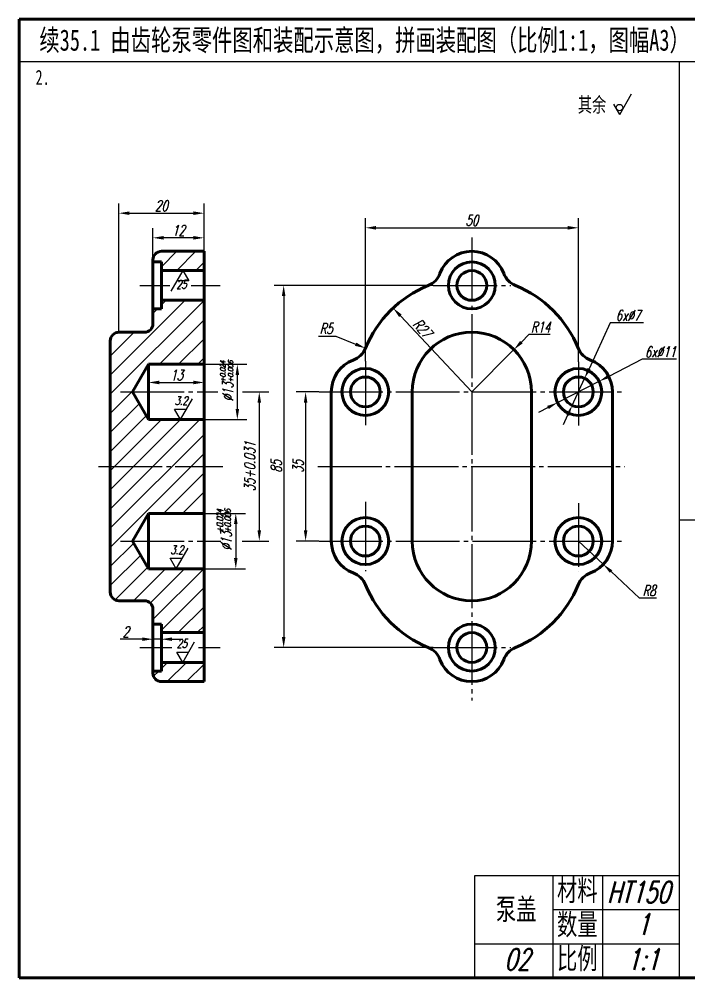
# Model space of a CAD drawing. Header units: millimetres. Extents: x -523 to 2163, y -1202 to 919.
# Drawn here: x 1494.5 to 1651.7, y -688.1 to -463.1 of the extents above; entities that cross this region are included whole.
import ezdxf

# ---------------------------------------------------------------- set-up
doc = ezdxf.new("R2010")
doc.units = ezdxf.units.MM
doc.header["$PDMODE"] = 33
doc.header["$PDSIZE"] = 1.5
doc.linetypes.add('myCENTER', pattern=[18, 15, -1, 1, -1])
for name, color, linetype, lineweight in [('中心线', 7, 'myCENTER', 25), ('剖面线', 7, 'Continuous', 25), ('尺寸', 7, 'Continuous', 25), ('标注', 7, 'Continuous', 25), ('标题文字', 7, 'Continuous', 25), ('粗实线', 7, 'Continuous', 50), ('细实线', 7, 'Continuous', 25)]:
    doc.layers.add(name, color=color, linetype=linetype, lineweight=lineweight)
doc.styles.add('上下偏差3.5', font='txt.shx', dxfattribs={"width": 0.7, "oblique": 15, "height": 3.5})
doc.styles.add('字母标注-3.5号', font='txt.shx', dxfattribs={"width": 0.7, "oblique": 15, "height": 3.5})
doc.styles.add('尺寸文字1-2.5号', font='txt.shx', dxfattribs={"width": 0.7, "oblique": 15, "height": 2.5})
doc.styles.add('标题汉字1-5号', font='SimSun.ttf', dxfattribs={"width": 0.7, "height": 5})
doc.styles.add('标题汉字2-3.5号', font='SimSun.ttf', dxfattribs={"width": 0.7, "height": 3.5})
doc.dimstyles.new('ISO-25', dxfattribs={"dimtxt": 3.5, "dimasz": 2.5, "dimexe": 2.25, "dimexo": 0, "dimgap": 0.5, "dimtad": 1, "dimdsep": 46, "dimtxsty": '尺寸文字1-2.5号', "dimcen": 2.5, "dimadec": 0, "dimazin": 0, "dimtfac": 1, "dimtmove": 0, "dimatfit": 2, "dimfxl": 0, "dimarcsym": 0})
doc.dimstyles.new('水平标注25', dxfattribs={"dimtxt": 2.5, "dimasz": 2.5, "dimexe": 2, "dimexo": 0, "dimgap": 0.5, "dimtad": 1, "dimtih": 1, "dimtoh": 1, "dimdec": 0, "dimzin": 0, "dimdsep": 46, "dimtxsty": '尺寸文字1-2.5号', "dimcen": 0, "dimadec": 0, "dimazin": 0, "dimtfac": 1, "dimtdec": 0, "dimtmove": 1, "dimatfit": 2, "dimfxl": 0, "dimtolj": 1, "dimtzin": 0, "dimarcsym": 0})

# ---------------------------------------------------------------- blocks, each defined once
blk = doc.blocks.new('*D40')
at = {"layer": 'Defpoints', "color": 0}
for p in [(1537.92, -508.59), (1537.92, -517.54), (1517.92, -536.54)]:
    blk.add_point(p, dxfattribs=at)
at = {"layer": '尺寸', "color": 0, "lineweight": -2}
for p, q in [((1517.92, -536.54), (1517.92, -506.34)), ((1537.92, -517.54), (1537.92, -506.34)), ((1520.42, -508.59), (1535.42, -508.59))]:
    blk.add_line(p, q, dxfattribs=at)
at = {"layer": '尺寸', "color": 0}
for points in [[(1520.42, -508.17), (1520.42, -509.01), (1517.92, -508.59)], [(1535.42, -508.17), (1535.42, -509.01), (1537.92, -508.59)]]:
    blk.add_solid(points, dxfattribs=at)
at = {"layer": '尺寸', "color": 0, "insert": (1527.92, -506.84), "char_height": 2.5, "attachment_point": 5, "style": '尺寸文字1-2.5号'}
blk.add_mtext('20', dxfattribs=at)
blk = doc.blocks.new('*D41')
at = {"layer": 'Defpoints', "color": 0}
for p in [(1525.92, -514.37), (1537.92, -517.54), (1525.92, -520.04)]:
    blk.add_point(p, dxfattribs=at)
at = {"layer": '尺寸', "color": 0, "lineweight": -2}
for p, q in [((1525.92, -520.04), (1525.92, -512.12)), ((1537.92, -517.54), (1537.92, -512.12)), ((1535.42, -514.37), (1528.42, -514.37))]:
    blk.add_line(p, q, dxfattribs=at)
at = {"layer": '尺寸', "color": 0}
for points in [[(1528.42, -513.95), (1528.42, -514.79), (1525.92, -514.37)], [(1535.42, -513.95), (1535.42, -514.79), (1537.92, -514.37)]]:
    blk.add_solid(points, dxfattribs=at)
at = {"layer": '尺寸', "color": 0, "insert": (1531.92, -512.62), "char_height": 2.5, "attachment_point": 5, "style": '尺寸文字1-2.5号'}
blk.add_mtext('12', dxfattribs=at)
blk = doc.blocks.new('*D42')
at = {"layer": 'Defpoints', "color": 0}
for p in [(1537.92, -544.04), (1545.74, -544.04), (1537.92, -557.04)]:
    blk.add_point(p, dxfattribs=at)
at = {"layer": '尺寸', "color": 0, "lineweight": -2}
for p, q in [((1537.92, -544.04), (1547.99, -544.04)), ((1545.74, -554.54), (1545.74, -546.54)), ((1537.92, -557.04), (1547.99, -557.04))]:
    blk.add_line(p, q, dxfattribs=at)
at = {"layer": '尺寸', "color": 0}
for points in [[(1545.33, -546.54), (1546.16, -546.54), (1545.74, -544.04)], [(1545.33, -554.54), (1546.16, -554.54), (1545.74, -557.04)]]:
    blk.add_solid(points, dxfattribs=at)
at = {"layer": '尺寸', "color": 0, "insert": (1543.49, -550.54), "char_height": 2.5, "attachment_point": 5, "rotation": 90, "style": '尺寸文字1-2.5号'}
blk.add_mtext('%%C13', dxfattribs=at)
blk = doc.blocks.new('*D43')
at = {"layer": 'Defpoints', "color": 0}
for p in [(1591.72, -525.54), (1556.62, -610.54), (1591.72, -610.54)]:
    blk.add_point(p, dxfattribs=at)
at = {"layer": '尺寸', "color": 0, "lineweight": -2}
for p, q in [((1591.72, -525.54), (1554.37, -525.54)), ((1556.62, -528.04), (1556.62, -608.04)), ((1591.72, -610.54), (1554.37, -610.54))]:
    blk.add_line(p, q, dxfattribs=at)
at = {"layer": '尺寸', "color": 0}
for points in [[(1556.2, -528.04), (1557.03, -528.04), (1556.62, -525.54)], [(1556.2, -608.04), (1557.03, -608.04), (1556.62, -610.54)]]:
    blk.add_solid(points, dxfattribs=at)
at = {"layer": '尺寸', "color": 0, "insert": (1554.87, -568.04), "char_height": 2.5, "attachment_point": 5, "rotation": 90, "style": '尺寸文字1-2.5号'}
blk.add_mtext('85', dxfattribs=at)
blk = doc.blocks.new('*D44')
at = {"layer": 'Defpoints', "color": 0}
for p in [(1564.91, -550.54), (1561.77, -585.54), (1564.91, -585.54)]:
    blk.add_point(p, dxfattribs=at)
at = {"layer": '尺寸', "color": 0, "lineweight": -2}
for p, q in [((1564.91, -550.54), (1559.52, -550.54)), ((1561.77, -553.04), (1561.77, -583.04)), ((1564.91, -585.54), (1559.52, -585.54))]:
    blk.add_line(p, q, dxfattribs=at)
at = {"layer": '尺寸', "color": 0}
for points in [[(1561.35, -553.04), (1562.18, -553.04), (1561.77, -550.54)], [(1561.35, -583.04), (1562.18, -583.04), (1561.77, -585.54)]]:
    blk.add_solid(points, dxfattribs=at)
at = {"layer": '尺寸', "color": 0, "insert": (1560.02, -568.04), "char_height": 2.5, "attachment_point": 5, "rotation": 90, "style": '尺寸文字1-2.5号'}
blk.add_mtext('35', dxfattribs=at)
blk = doc.blocks.new('*D45')
at = {"layer": 'Defpoints', "color": 0}
for p in [(1625.8, -512.02), (1575.8, -543.34), (1625.8, -543.44)]:
    blk.add_point(p, dxfattribs=at)
at = {"layer": '尺寸', "color": 0, "lineweight": -2}
for p, q in [((1575.8, -543.34), (1575.8, -509.77)), ((1625.8, -543.44), (1625.8, -509.77)), ((1578.3, -512.02), (1623.3, -512.02))]:
    blk.add_line(p, q, dxfattribs=at)
at = {"layer": '尺寸', "color": 0}
for points in [[(1578.3, -511.6), (1578.3, -512.44), (1575.8, -512.02)], [(1623.3, -511.6), (1623.3, -512.44), (1625.8, -512.02)]]:
    blk.add_solid(points, dxfattribs=at)
at = {"layer": '尺寸', "color": 0, "insert": (1600.8, -510.27), "char_height": 2.5, "attachment_point": 5, "style": '尺寸文字1-2.5号'}
blk.add_mtext('50', dxfattribs=at)
blk = doc.blocks.new('*D46')
at = {"layer": 'Defpoints', "color": 0}
for p in [(1610.67, -540.61), (1600.8, -550.54)]:
    blk.add_point(p, dxfattribs=at)
at = {"layer": '尺寸', "color": 0, "lineweight": -2}
for p, q in [((1614.19, -537.07), (1612.43, -538.84)), ((1619.15, -537.07), (1614.19, -537.07)), ((1600.8, -550.54), (1610.67, -540.61))]:
    blk.add_line(p, q, dxfattribs=at)
at = {"layer": '尺寸', "color": 0}
blk.add_solid([(1612.13, -538.55), (1612.73, -539.14), (1610.67, -540.61)], dxfattribs=at)
at = {"layer": '尺寸', "color": 0, "insert": (1616.92, -535.32), "char_height": 2.5, "attachment_point": 5, "style": '尺寸文字1-2.5号'}
blk.add_mtext('\\A1;R14', dxfattribs=at)
blk = doc.blocks.new('*D47')
at = {"layer": 'Defpoints', "color": 0}
for p in [(1582.32, -530.86), (1600.8, -550.54)]:
    blk.add_point(p, dxfattribs=at)
at = {"layer": '尺寸', "color": 0, "lineweight": -2}
blk.add_line((1600.8, -550.54), (1584.03, -532.68), dxfattribs=at)
at = {"layer": '尺寸', "color": 0}
blk.add_solid([(1584.33, -532.39), (1583.72, -532.96), (1582.32, -530.86)], dxfattribs=at)
at = {"layer": '尺寸', "color": 0, "insert": (1589.18, -535.61), "char_height": 2.5, "attachment_point": 5, "rotation": 313.187, "style": '尺寸文字1-2.5号'}
blk.add_mtext('R27', dxfattribs=at)
blk = doc.blocks.new('*D48')
at = {"layer": 'Defpoints', "color": 0}
for p in [(1625.8, -585.54), (1631.65, -591)]:
    blk.add_point(p, dxfattribs=at)
at = {"layer": '尺寸', "color": 0, "lineweight": -2}
for p, q in [((1625.8, -585.54), (1631.65, -591)), ((1640.16, -598.93), (1633.48, -592.7)), ((1644.14, -598.93), (1640.16, -598.93))]:
    blk.add_line(p, q, dxfattribs=at)
at = {"layer": '尺寸', "color": 0}
blk.add_solid([(1633.76, -592.39), (1633.19, -593), (1631.65, -591)], dxfattribs=at)
at = {"layer": '尺寸', "color": 0, "insert": (1642.4, -597.18), "char_height": 2.5, "attachment_point": 5, "style": '尺寸文字1-2.5号'}
blk.add_mtext('\\A1;R8', dxfattribs=at)
blk = doc.blocks.new('*D49')
at = {"layer": 'Defpoints', "color": 0}
for p in [(1627.26, -547.37), (1624.33, -553.72)]:
    blk.add_point(p, dxfattribs=at)
at = {"layer": '尺寸', "color": 0, "lineweight": -2}
for p, q in [((1633.3, -534.32), (1628.31, -545.1)), ((1641.11, -534.32), (1633.3, -534.32)), ((1624.33, -553.72), (1627.26, -547.37)), ((1623.28, -555.99), (1622.23, -558.26))]:
    blk.add_line(p, q, dxfattribs=at)
at = {"layer": '尺寸', "color": 0}
for points in [[(1627.94, -544.92), (1628.69, -545.27), (1627.26, -547.37)], [(1622.9, -555.81), (1623.66, -556.16), (1624.33, -553.72)]]:
    blk.add_solid(points, dxfattribs=at)
at = {"layer": '尺寸', "color": 0, "insert": (1637.45, -532.57), "char_height": 2.5, "attachment_point": 5, "style": '尺寸文字1-2.5号'}
blk.add_mtext('\\A1;6x%%C7', dxfattribs=at)
blk = doc.blocks.new('*D50')
at = {"layer": 'Defpoints', "color": 0}
for p in [(1630.69, -548.04), (1620.9, -553.05)]:
    blk.add_point(p, dxfattribs=at)
at = {"layer": '尺寸', "color": 0, "lineweight": -2}
for p, q in [((1640.74, -542.89), (1632.92, -546.9)), ((1648.84, -542.89), (1640.74, -542.89)), ((1620.9, -553.05), (1630.69, -548.04)), ((1618.67, -554.19), (1616.45, -555.33))]:
    blk.add_line(p, q, dxfattribs=at)
at = {"layer": '尺寸', "color": 0}
for points in [[(1632.73, -546.53), (1633.11, -547.27), (1630.69, -548.04)], [(1618.48, -553.82), (1618.86, -554.56), (1620.9, -553.05)]]:
    blk.add_solid(points, dxfattribs=at)
at = {"layer": '尺寸', "color": 0, "insert": (1645.04, -541.14), "char_height": 2.5, "attachment_point": 5, "style": '尺寸文字1-2.5号'}
blk.add_mtext('\\A1;6x%%C11', dxfattribs=at)
blk = doc.blocks.new('*D51')
at = {"layer": 'Defpoints', "color": 0}
for p in [(1537.92, -548.32), (1524.92, -557.04), (1537.92, -557.04)]:
    blk.add_point(p, dxfattribs=at)
at = {"layer": '尺寸', "color": 0, "lineweight": -2}
for p, q in [((1524.92, -557.04), (1524.92, -546.07)), ((1537.92, -557.04), (1537.92, -546.07)), ((1527.42, -548.32), (1535.42, -548.32))]:
    blk.add_line(p, q, dxfattribs=at)
at = {"layer": '尺寸', "color": 0}
for points in [[(1527.42, -547.9), (1527.42, -548.74), (1524.92, -548.32)], [(1535.42, -547.9), (1535.42, -548.74), (1537.92, -548.32)]]:
    blk.add_solid(points, dxfattribs=at)
at = {"layer": '尺寸', "color": 0, "insert": (1531.48, -546.57), "char_height": 2.5, "attachment_point": 5, "style": '尺寸文字1-2.5号'}
blk.add_mtext('13', dxfattribs=at)
blk = doc.blocks.new('*D52')
at = {"layer": 'Defpoints', "color": 0}
for p in [(1525.92, -608.58), (1525.92, -608.58), (1527.92, -616.04)]:
    blk.add_point(p, dxfattribs=at)
at = {"layer": '尺寸', "color": 0, "lineweight": -2}
for p, q in [((1525.92, -608.58), (1525.92, -606.33)), ((1527.92, -616.04), (1527.92, -606.33)), ((1523.42, -608.58), (1518.2, -608.58)), ((1527.92, -608.58), (1525.92, -608.58)), ((1530.42, -608.58), (1532.92, -608.58))]:
    blk.add_line(p, q, dxfattribs=at)
at = {"layer": '尺寸', "color": 0}
for points in [[(1523.42, -608.16), (1523.42, -608.99), (1525.92, -608.58)], [(1530.42, -608.16), (1530.42, -608.99), (1527.92, -608.58)]]:
    blk.add_solid(points, dxfattribs=at)
at = {"layer": '尺寸', "color": 0, "insert": (1519.56, -606.83), "char_height": 2.5, "attachment_point": 5, "style": '尺寸文字1-2.5号'}
blk.add_mtext('2', dxfattribs=at)
blk = doc.blocks.new('*D53')
at = {"layer": 'Defpoints', "color": 0}
for p in [(1537.92, -579.04), (1537.92, -592.04), (1545.38, -592.04)]:
    blk.add_point(p, dxfattribs=at)
at = {"layer": '尺寸', "color": 0, "lineweight": -2}
for p, q in [((1537.92, -579.04), (1547.63, -579.04)), ((1545.38, -581.54), (1545.38, -589.54)), ((1537.92, -592.04), (1547.63, -592.04))]:
    blk.add_line(p, q, dxfattribs=at)
at = {"layer": '尺寸', "color": 0}
for points in [[(1544.96, -581.54), (1545.79, -581.54), (1545.38, -579.04)], [(1544.96, -589.54), (1545.79, -589.54), (1545.38, -592.04)]]:
    blk.add_solid(points, dxfattribs=at)
at = {"layer": '尺寸', "color": 0, "insert": (1543.13, -585.54), "char_height": 2.5, "attachment_point": 5, "rotation": 90, "style": '尺寸文字1-2.5号'}
blk.add_mtext('%%C13', dxfattribs=at)
blk = doc.blocks.new('*D54')
at = {"layer": 'Defpoints', "color": 0}
for p in [(1571.2, -538.38), (1575.82, -540.28)]:
    blk.add_point(p, dxfattribs=at)
at = {"layer": '尺寸', "color": 0, "lineweight": -2}
for p, q in [((1564.8, -537.43), (1568.88, -537.43)), ((1568.88, -537.43), (1573.51, -539.33))]:
    blk.add_line(p, q, dxfattribs=at)
at = {"layer": '尺寸', "color": 0}
blk.add_solid([(1573.67, -538.95), (1573.35, -539.72), (1575.82, -540.28)], dxfattribs=at)
at = {"layer": '尺寸', "color": 0, "insert": (1566.59, -535.68), "char_height": 2.5, "attachment_point": 5, "style": '尺寸文字1-2.5号'}
blk.add_mtext('\\A1;R5', dxfattribs=at)

msp = doc.modelspace()

# ---------------------------------------------------------------- hatches: boundary and pattern name
at = {"layer": '剖面线'}
h = msp.add_hatch(dxfattribs=at)
h.set_pattern_fill('ANSI31', color=256, style=0)
h.set_pattern_definition([(45, (788.6257, -420.7835), (-2.245064, 2.245064), [])])
h.paths.add_polyline_path([(1527.92, -517.542, 0.4142136), (1525.92, -519.542), (1525.92, -520.042), (1527.92, -520.042), (1527.92, -522.042), (1537.92, -522.042), (1537.92, -517.542)])
h.paths.add_polyline_path([(1537.92, -544.042), (1537.92, -529.042), (1527.92, -529.042), (1527.92, -531.042), (1525.92, -531.042), (1525.92, -534.542, -0.4142136), (1523.92, -536.542), (1517.92, -536.542, 0.4142136), (1515.92, -538.542), (1515.92, -568.042), (1537.92, -568.042), (1537.92, -557.042), (1524.92, -557.042), (1521.167, -550.542), (1524.92, -544.042)])
h.paths.add_polyline_path([(1515.92, -568.042), (1515.92, -597.542, 0.4142136), (1517.92, -599.542), (1523.92, -599.542, -0.4142136), (1525.92, -601.542), (1525.92, -605.042), (1527.92, -605.042), (1527.92, -607.042), (1537.92, -607.042), (1537.92, -592.042), (1524.92, -592.042), (1521.167, -585.542), (1524.92, -579.042), (1537.92, -579.042), (1537.92, -568.042)])
h.paths.add_polyline_path([(1527.92, -614.042), (1527.92, -616.042), (1525.92, -616.042), (1525.92, -616.542, 0.4142136), (1527.92, -618.542), (1537.92, -618.542), (1537.92, -614.042)])

# ---------------------------------------------------------------- linework, layer by layer
at = {"layer": '中心线'}
for p, q in [((1600.796, -514.307), (1600.796, -622.947)), ((1522.854, -525.542), (1529.909, -525.542)), ((1534.866, -525.542), (1541.738, -525.542)), ((1591.723, -525.542), (1609.918, -525.542)), ((1575.796, -543.335), (1575.796, -559.19)), ((1625.796, -543.441), (1625.796, -558.618)), ((1518.276, -550.542), (1541.166, -550.542)), ((1564.914, -550.542), (1636.73, -550.542)), ((1513.126, -568.042), (1542.31, -568.042)), ((1564.627, -568.042), (1636.73, -568.042)), ((1575.796, -576.342), (1575.796, -592.637)), ((1625.796, -576.628), (1625.796, -592.637)), ((1518.276, -585.542), (1541.166, -585.542)), ((1564.914, -585.542), (1636.73, -585.542)), ((1522.854, -610.542), (1530.368, -610.542)), ((1536.608, -610.542), (1541.738, -610.542)), ((1591.723, -610.542), (1609.918, -610.542))]:
    msp.add_line(p, q, dxfattribs=at)
at = {"layer": '尺寸'}
for p, q in [((1635.5, -485.462), (1638.302, -480.609)), ((1635.5, -485.462), (1634.085, -483.012)), ((1532.92, -522.042), (1530.118, -526.896)), ((1532.92, -522.042), (1534.335, -524.492)), ((1534.335, -524.492), (1531.506, -524.492)), ((1541.166, -550.542), (1541.183, -550.542)), ((1546.983, -550.542), (1553.144, -550.542)), ((1532.432, -557.042), (1535.235, -552.188)), ((1550.894, -553.042), (1550.894, -583.042)), ((1531.018, -554.592), (1533.847, -554.592)), ((1532.432, -557.042), (1531.018, -554.592)), ((1531.42, -592.042), (1534.223, -587.188)), ((1541.166, -585.542), (1541.876, -585.542)), ((1546.858, -585.542), (1553.144, -585.542)), ((1530.006, -589.592), (1532.835, -589.592)), ((1531.42, -592.042), (1530.006, -589.592)), ((1532.92, -614.042), (1535.723, -609.188)), ((1531.506, -611.592), (1534.335, -611.592)), ((1532.92, -614.042), (1531.506, -611.592))]:
    msp.add_line(p, q, dxfattribs=at)
msp.add_circle((1635.46, -483.809), 0.764, dxfattribs=at)
for points in [[(1550.477, -553.042), (1551.31, -553.042), (1550.894, -550.542)], [(1550.477, -583.042), (1551.31, -583.042), (1550.894, -585.542)]]:
    msp.add_solid(points, dxfattribs=at)
at = {"layer": '粗实线'}
for p, q in [((1804.525, -463.053), (1494.525, -463.053)), ((1494.525, -463.053), (1494.525, -688.053)), ((1525.92, -519.542), (1525.92, -534.542)), ((1527.92, -517.542), (1537.92, -517.542)), ((1537.92, -517.542), (1537.92, -618.542)), ((1525.92, -520.042), (1527.92, -520.042)), ((1527.92, -520.042), (1527.92, -531.042)), ((1527.92, -522.042), (1537.92, -522.042)), ((1527.92, -529.042), (1537.92, -529.042)), ((1525.92, -531.042), (1527.92, -531.042)), ((1523.92, -536.542), (1517.92, -536.542)), ((1515.92, -538.542), (1515.92, -597.542)), ((1524.92, -544.042), (1521.167, -550.542)), ((1524.92, -544.042), (1537.92, -544.042)), ((1524.92, -544.042), (1524.92, -557.042)), ((1524.92, -557.042), (1521.167, -550.542)), ((1567.796, -550.542), (1567.796, -585.542)), ((1586.796, -550.542), (1586.796, -585.542)), ((1614.796, -550.542), (1614.796, -585.542)), ((1633.796, -550.542), (1633.796, -585.542)), ((1524.92, -557.042), (1537.92, -557.042)), ((1524.92, -579.042), (1521.167, -585.542)), ((1524.92, -592.042), (1524.92, -579.042)), ((1524.92, -579.042), (1537.92, -579.042)), ((1524.92, -592.042), (1521.167, -585.542)), ((1524.92, -592.042), (1537.92, -592.042)), ((1517.92, -599.542), (1523.92, -599.542)), ((1525.92, -601.542), (1525.92, -616.542)), ((1525.92, -605.042), (1527.92, -605.042)), ((1527.92, -616.042), (1527.92, -605.042)), ((1527.92, -607.042), (1537.92, -607.042)), ((1527.92, -614.042), (1537.92, -614.042)), ((1525.92, -616.042), (1527.92, -616.042)), ((1527.92, -618.542), (1537.92, -618.542)), ((1494.525, -688.053), (1804.525, -688.053))]:
    msp.add_line(p, q, dxfattribs=at)
for centre, radius in [((1600.796, -525.542), 5.5), ((1600.796, -525.542), 3.5), ((1575.796, -550.542), 5.5), ((1625.796, -550.542), 5.5), ((1575.796, -550.542), 3.5), ((1625.796, -550.542), 3.5), ((1575.796, -585.542), 5.5), ((1625.796, -585.542), 5.5), ((1575.796, -585.542), 3.5), ((1625.796, -585.542), 3.5), ((1600.796, -610.542), 5.5), ((1600.796, -610.542), 3.5)]:
    msp.add_circle(centre, radius, dxfattribs=at)
for centre, radius, start, end in [((1527.92, -519.542), 2, 90, 180), ((1600.796, -525.542), 8, 20.72274, 159.27726), ((1588.637, -520.942), 5, 292.33165, 339.27726), ((1612.955, -520.942), 5, 200.72274, 247.66835), ((1600.796, -550.542), 27, 112.33165, 157.66835), ((1600.796, -550.542), 27, 22.33165, 67.66835), ((1523.92, -534.542), 2, 270, 0), ((1517.92, -538.542), 2, 90, 180), ((1600.796, -550.542), 14, 0, 180), ((1571.196, -538.383), 5, 290.72274, 337.66835), ((1630.396, -538.383), 5, 202.33165, 249.27726), ((1575.796, -550.542), 8, 110.72274, 180), ((1625.796, -550.542), 8, 0, 69.27726), ((1575.796, -585.542), 8, 180, 249.27726), ((1600.796, -585.542), 14, 180, 0), ((1625.796, -585.542), 8, 290.72274, 0), ((1571.196, -597.701), 5, 22.33165, 69.27726), ((1630.396, -597.701), 5, 110.72274, 157.66835), ((1600.796, -585.542), 27, 202.33165, 247.66835), ((1600.796, -585.542), 27, 292.33165, 337.66835), ((1517.92, -597.542), 2, 180, 270), ((1523.92, -601.542), 2, 0, 90), ((1588.637, -615.142), 5, 20.72274, 67.66835), ((1612.955, -615.142), 5, 112.33165, 159.27726), ((1600.796, -610.542), 8, 200.72274, 339.27726), ((1527.92, -616.542), 2, 180, 270)]:
    msp.add_arc(centre, radius, start, end, dxfattribs=at)
at = {"layer": '细实线'}
for p, q in [((1804.525, -473.053), (1494.525, -473.053)), ((1649.525, -688.053), (1649.525, -473.053)), ((1649.525, -580.553), (1804.525, -580.553)), ((1601.525, -664.053), (1649.525, -664.053)), ((1601.525, -688.053), (1601.525, -664.053)), ((1619.844, -688.053), (1619.844, -664.053)), ((1631.525, -688.053), (1631.525, -664.053)), ((1619.844, -672.053), (1649.525, -672.053)), ((1601.525, -680.053), (1649.525, -680.053)), ((1601.525, -688.053), (1649.525, -688.053))]:
    msp.add_line(p, q, dxfattribs=at)

# ---------------------------------------------------------------- texts
at = {"layer": '尺寸', "attachment_point": 1}
for s, insert, char_height, width, style in [('{\\H0.8x;25}', (1531.409, -524.308), 2.5, 7.44072, '尺寸文字1-2.5号'), ('3.2', (1531.048, -551.6), 2, 7.44072, '尺寸文字1-2.5号'), ('3.2', (1530.036, -586.6), 2, 7.44072, '尺寸文字1-2.5号'), ('25', (1531.536, -608.6), 2, 7.44072, '尺寸文字1-2.5号'), ('{\\H1.429x;02}', (1608.433, -681.217), 3.5, 19.64589, '字母标注-3.5号')]:
    msp.add_mtext(s, dxfattribs=dict(at, insert=insert, char_height=char_height, width=width, style=style))
at = {"layer": '尺寸', "insert": (1548.644, -568.042), "char_height": 2.5, "attachment_point": 5, "rotation": 90, "style": '尺寸文字1-2.5号'}
msp.add_mtext('35+0.031', dxfattribs=at)
at = {"layer": '标注', "width": 9.84343, "attachment_point": 1, "rotation": 90, "style": '上下偏差3.5'}
for s, insert, char_height in [('+0.024', (1541.746, -548.298), 1.2), ('+0.006', (1543.555, -548.298), 1.2), ('+0.006', (1542.701, -583.577), 1.5), ('+0.024', (1540.893, -583.577), 1.5)]:
    msp.add_mtext(s, dxfattribs=dict(at, insert=insert, char_height=char_height))
at = {"layer": '标题文字', "width": 0.7}
for s, height, style, p in [('续35.1 由齿轮泵零件图和装配示意图，拼画装配图（比例1:1，图幅A3） ', 5, '标题汉字1-5号', (1499.259, -470.455)), ('2.', 3.5, '标题汉字2-3.5号', (1498.363, -478.459)), ('其余', 3.5, '标题汉字2-3.5号', (1625.659, -484.868)), ('材料', 5, '标题汉字1-5号', (1620.778, -669.987)), ('泵盖', 5, '标题汉字1-5号', (1606.433, -674.442)), ('数量', 5, '标题汉字1-5号', (1620.778, -677.987)), ('比例', 5, '标题汉字1-5号', (1620.778, -685.987))]:
    msp.add_text(s, height=height, dxfattribs=dict(at, style=style)).set_placement(p)
at = {"layer": '标题文字', "char_height": 5, "width": 21.09727, "attachment_point": 1, "style": '尺寸文字1-2.5号'}
for s, insert in [('HT150', (1632.601, -665.44)), ('1', (1639.545, -672.996)), ('1:1', (1637.255, -681.216))]:
    msp.add_mtext(s, dxfattribs=dict(at, insert=insert))

# ---------------------------------------------------------------- dimensions: what is measured, and where the dimension line sits
at = {"layer": '尺寸'}
for base, p1, p2, picture, middle in [((1537.92, -508.59), (1517.92, -536.542), (1537.92, -517.542), '*D40', (1527.92, -506.84)), ((1625.796, -512.02), (1575.796, -543.335), (1625.796, -543.441), '*D45', (1600.796, -510.27)), ((1525.92, -514.371), (1537.92, -517.542), (1525.92, -520.042), '*D41', (1531.92, -512.621)), ((1525.92, -608.577), (1527.92, -616.042), (1525.92, -608.577), '*D52', (1519.558, -606.827))]:
    dim = msp.add_linear_dim(base=base, p1=p1, p2=p2, dimstyle='ISO-25', dxfattribs=at)
    dim.commit()
    dim.dimension.update_dxf_attribs({"geometry": picture, "text_midpoint": middle})
for base, p1, p2, picture, middle in [((1556.616, -610.542), (1591.723, -525.542), (1591.723, -610.542), '*D43', (1554.866, -568.042)), ((1561.766, -585.542), (1564.914, -550.542), (1564.914, -585.542), '*D44', (1560.016, -568.042))]:
    dim = msp.add_linear_dim(base=base, p1=p1, p2=p2, angle=90, dimstyle='ISO-25', dxfattribs=at)
    dim.commit()
    dim.dimension.update_dxf_attribs({"geometry": picture, "text_midpoint": middle})
for center, mpoint, dimstyle, picture, middle in [((1600.796, -550.542), (1582.317, -530.856), 'ISO-25', '*D47', (1587.908, -536.811)), ((1571.196, -538.383), (1575.821, -540.283), '水平标注25', '*D54', (1568.883, -537.433)), ((1625.796, -585.542), (1631.649, -590.995), '水平标注25', '*D48', (1640.163, -598.927))]:
    dim = msp.add_radius_dim(center=center, mpoint=mpoint, dimstyle=dimstyle, dxfattribs=at)
    dim.commit()
    dim.dimension.update_dxf_attribs({"geometry": picture, "text_midpoint": middle, "dimtype": 164})
for p1, p2, text, picture, middle in [((1624.327, -553.719), (1627.264, -547.365), '6x%%C7', '*D49', (1633.296, -534.318)), ((1620.9, -553.048), (1630.692, -548.036), '6x%%C11', '*D50', (1640.735, -542.895))]:
    dim = msp.add_diameter_dim_2p(p1=p1, p2=p2, text=text, dimstyle='水平标注25', dxfattribs=at)
    dim.commit()
    dim.dimension.update_dxf_attribs({"geometry": picture, "text_midpoint": middle, "dimtype": 163})
dim = msp.add_radius_dim(center=(1600.796, -550.542), mpoint=(1610.667, -540.615), dimstyle='水平标注25', dxfattribs=at)
dim.commit()
dim.dimension.update_dxf_attribs({"geometry": '*D46', "text_midpoint": (1616.924, -535.319)})
for base, p1, p2, picture, middle in [((1545.744, -544.042), (1537.92, -557.042), (1537.92, -544.042), '*D42', (1543.494, -550.542)), ((1545.376, -592.042), (1537.92, -579.042), (1537.92, -592.042), '*D53', (1543.126, -585.542))]:
    dim = msp.add_linear_dim(base=base, p1=p1, p2=p2, angle=90, text='%%C13', dimstyle='ISO-25', override={"dimgap": 1, "dimtol": 1, "dimlim": 0, "dimtp": 0.024, "dimtm": 0.006}, dxfattribs=at)
    dim.commit()
    dim.dimension.update_dxf_attribs({"geometry": picture, "text_midpoint": middle})
dim = msp.add_linear_dim(base=(1537.92, -548.322), p1=(1524.92, -557.042), p2=(1537.92, -557.042), dimstyle='ISO-25', dxfattribs=at)
dim.commit()
dim.dimension.update_dxf_attribs({"geometry": '*D51', "text_midpoint": (1531.483, -548.322), "dimtype": 160})

doc.saveas('drawing.dxf')
